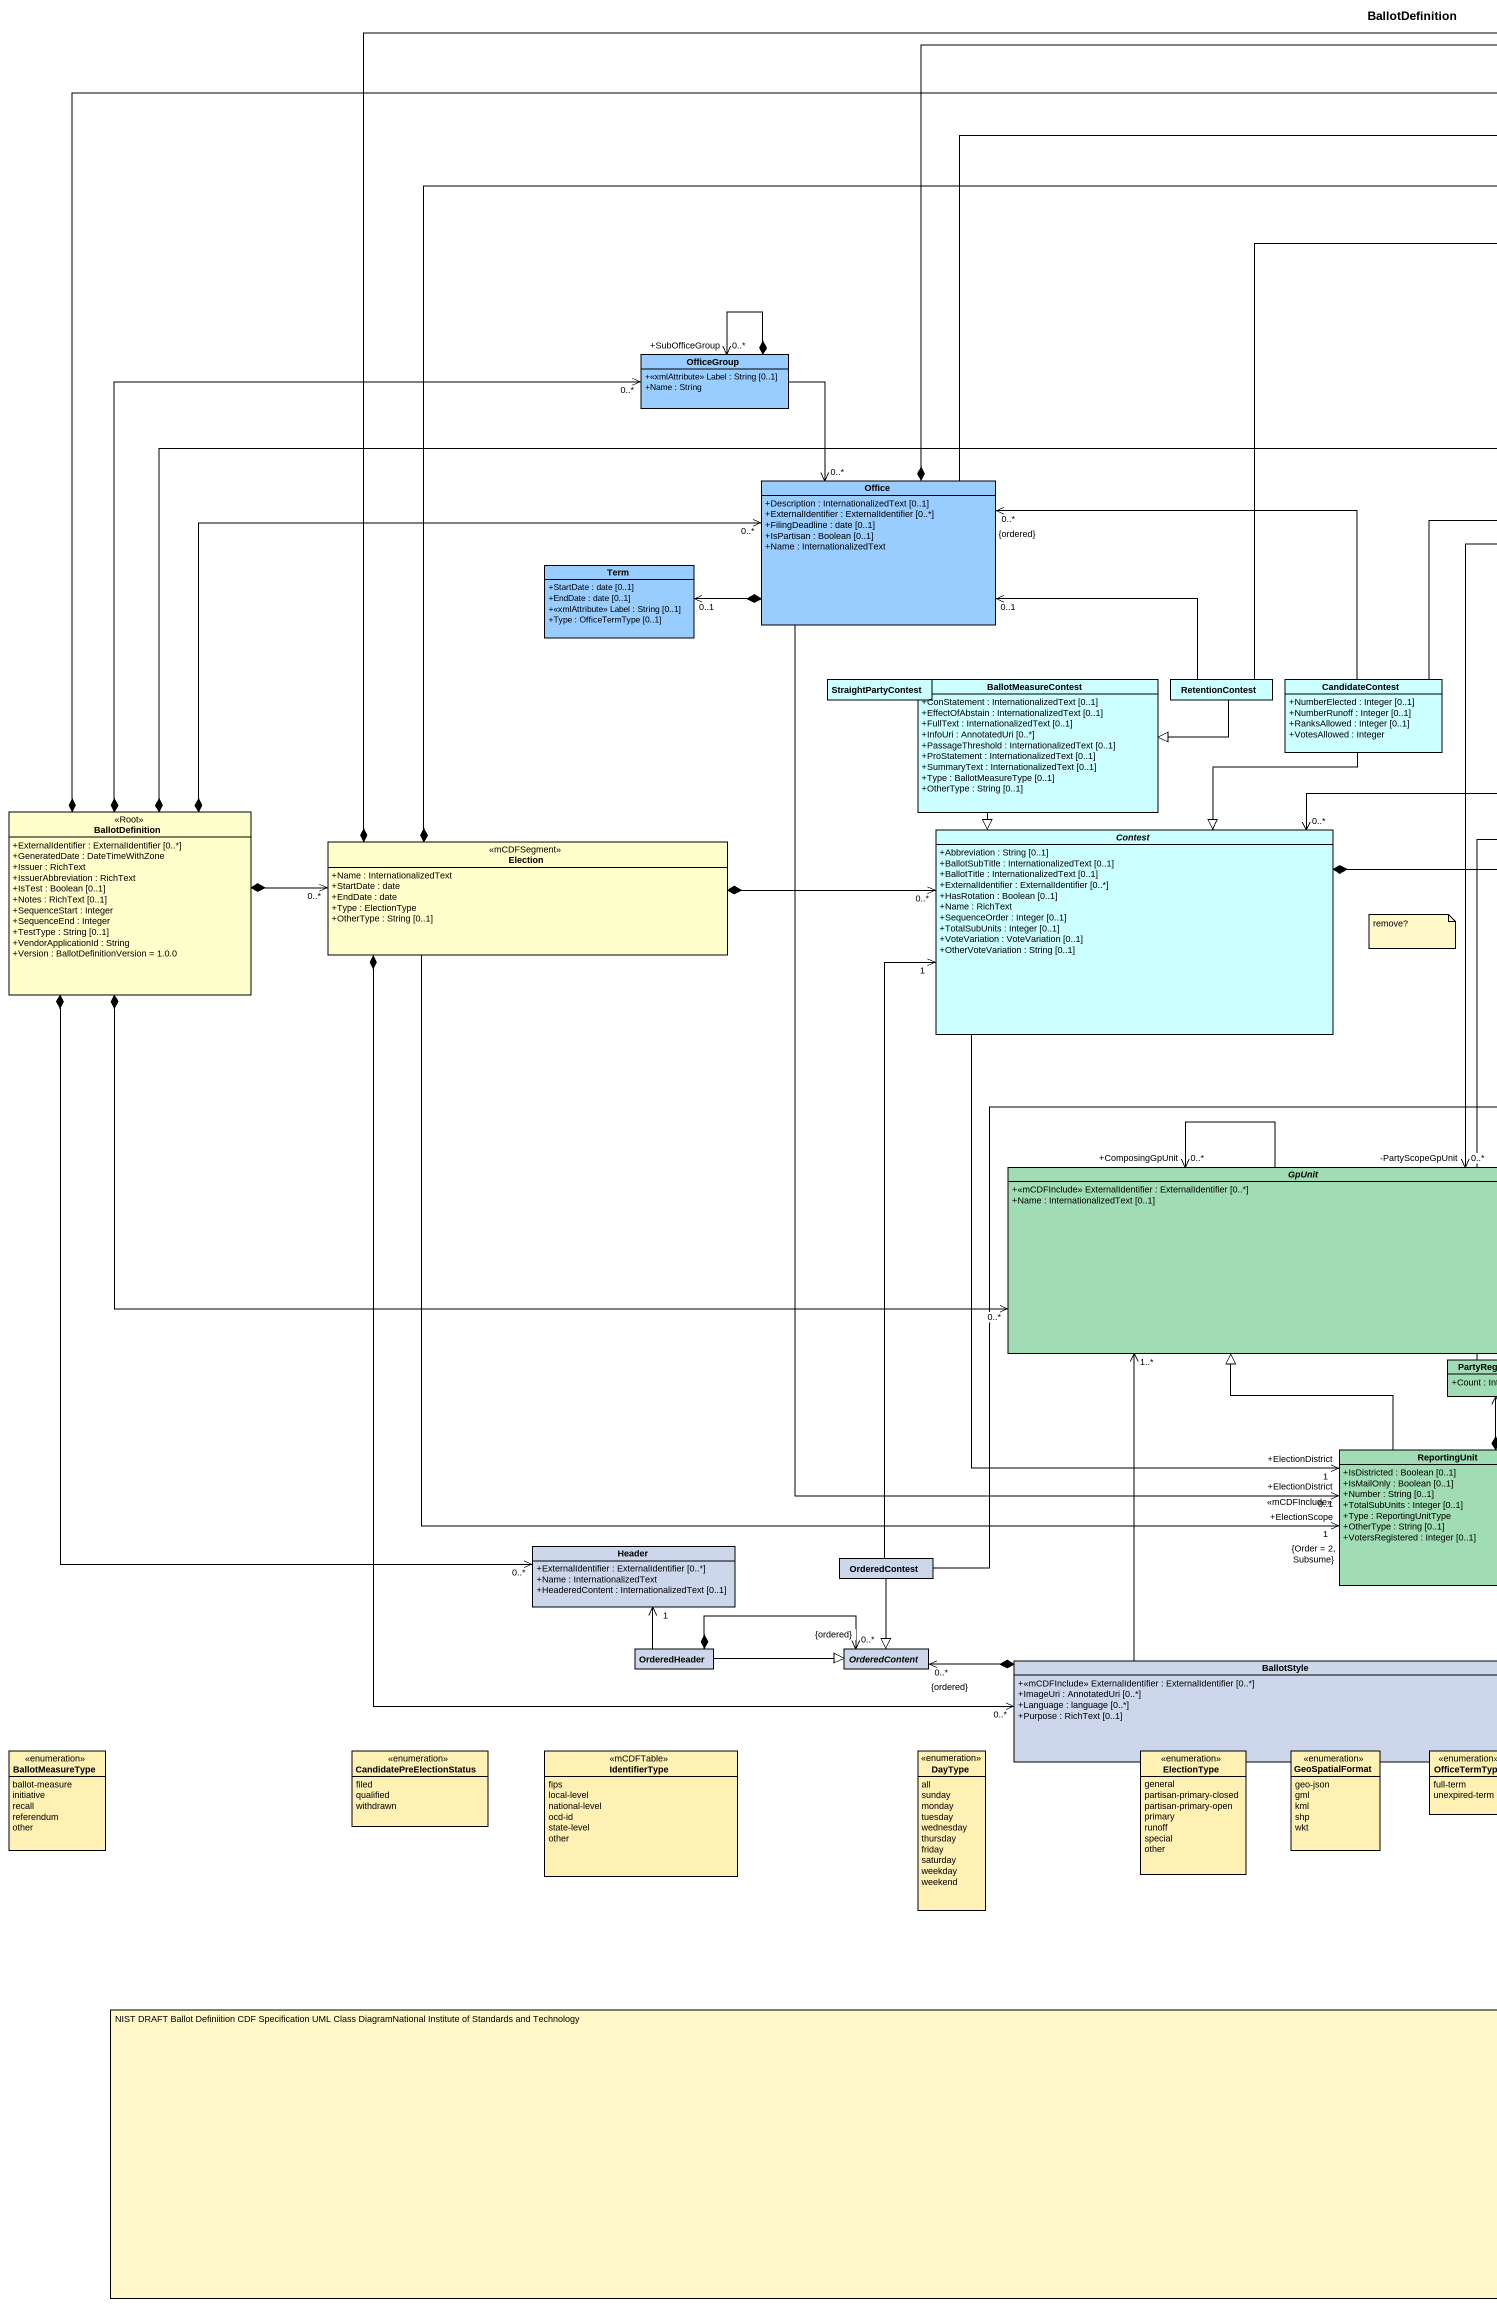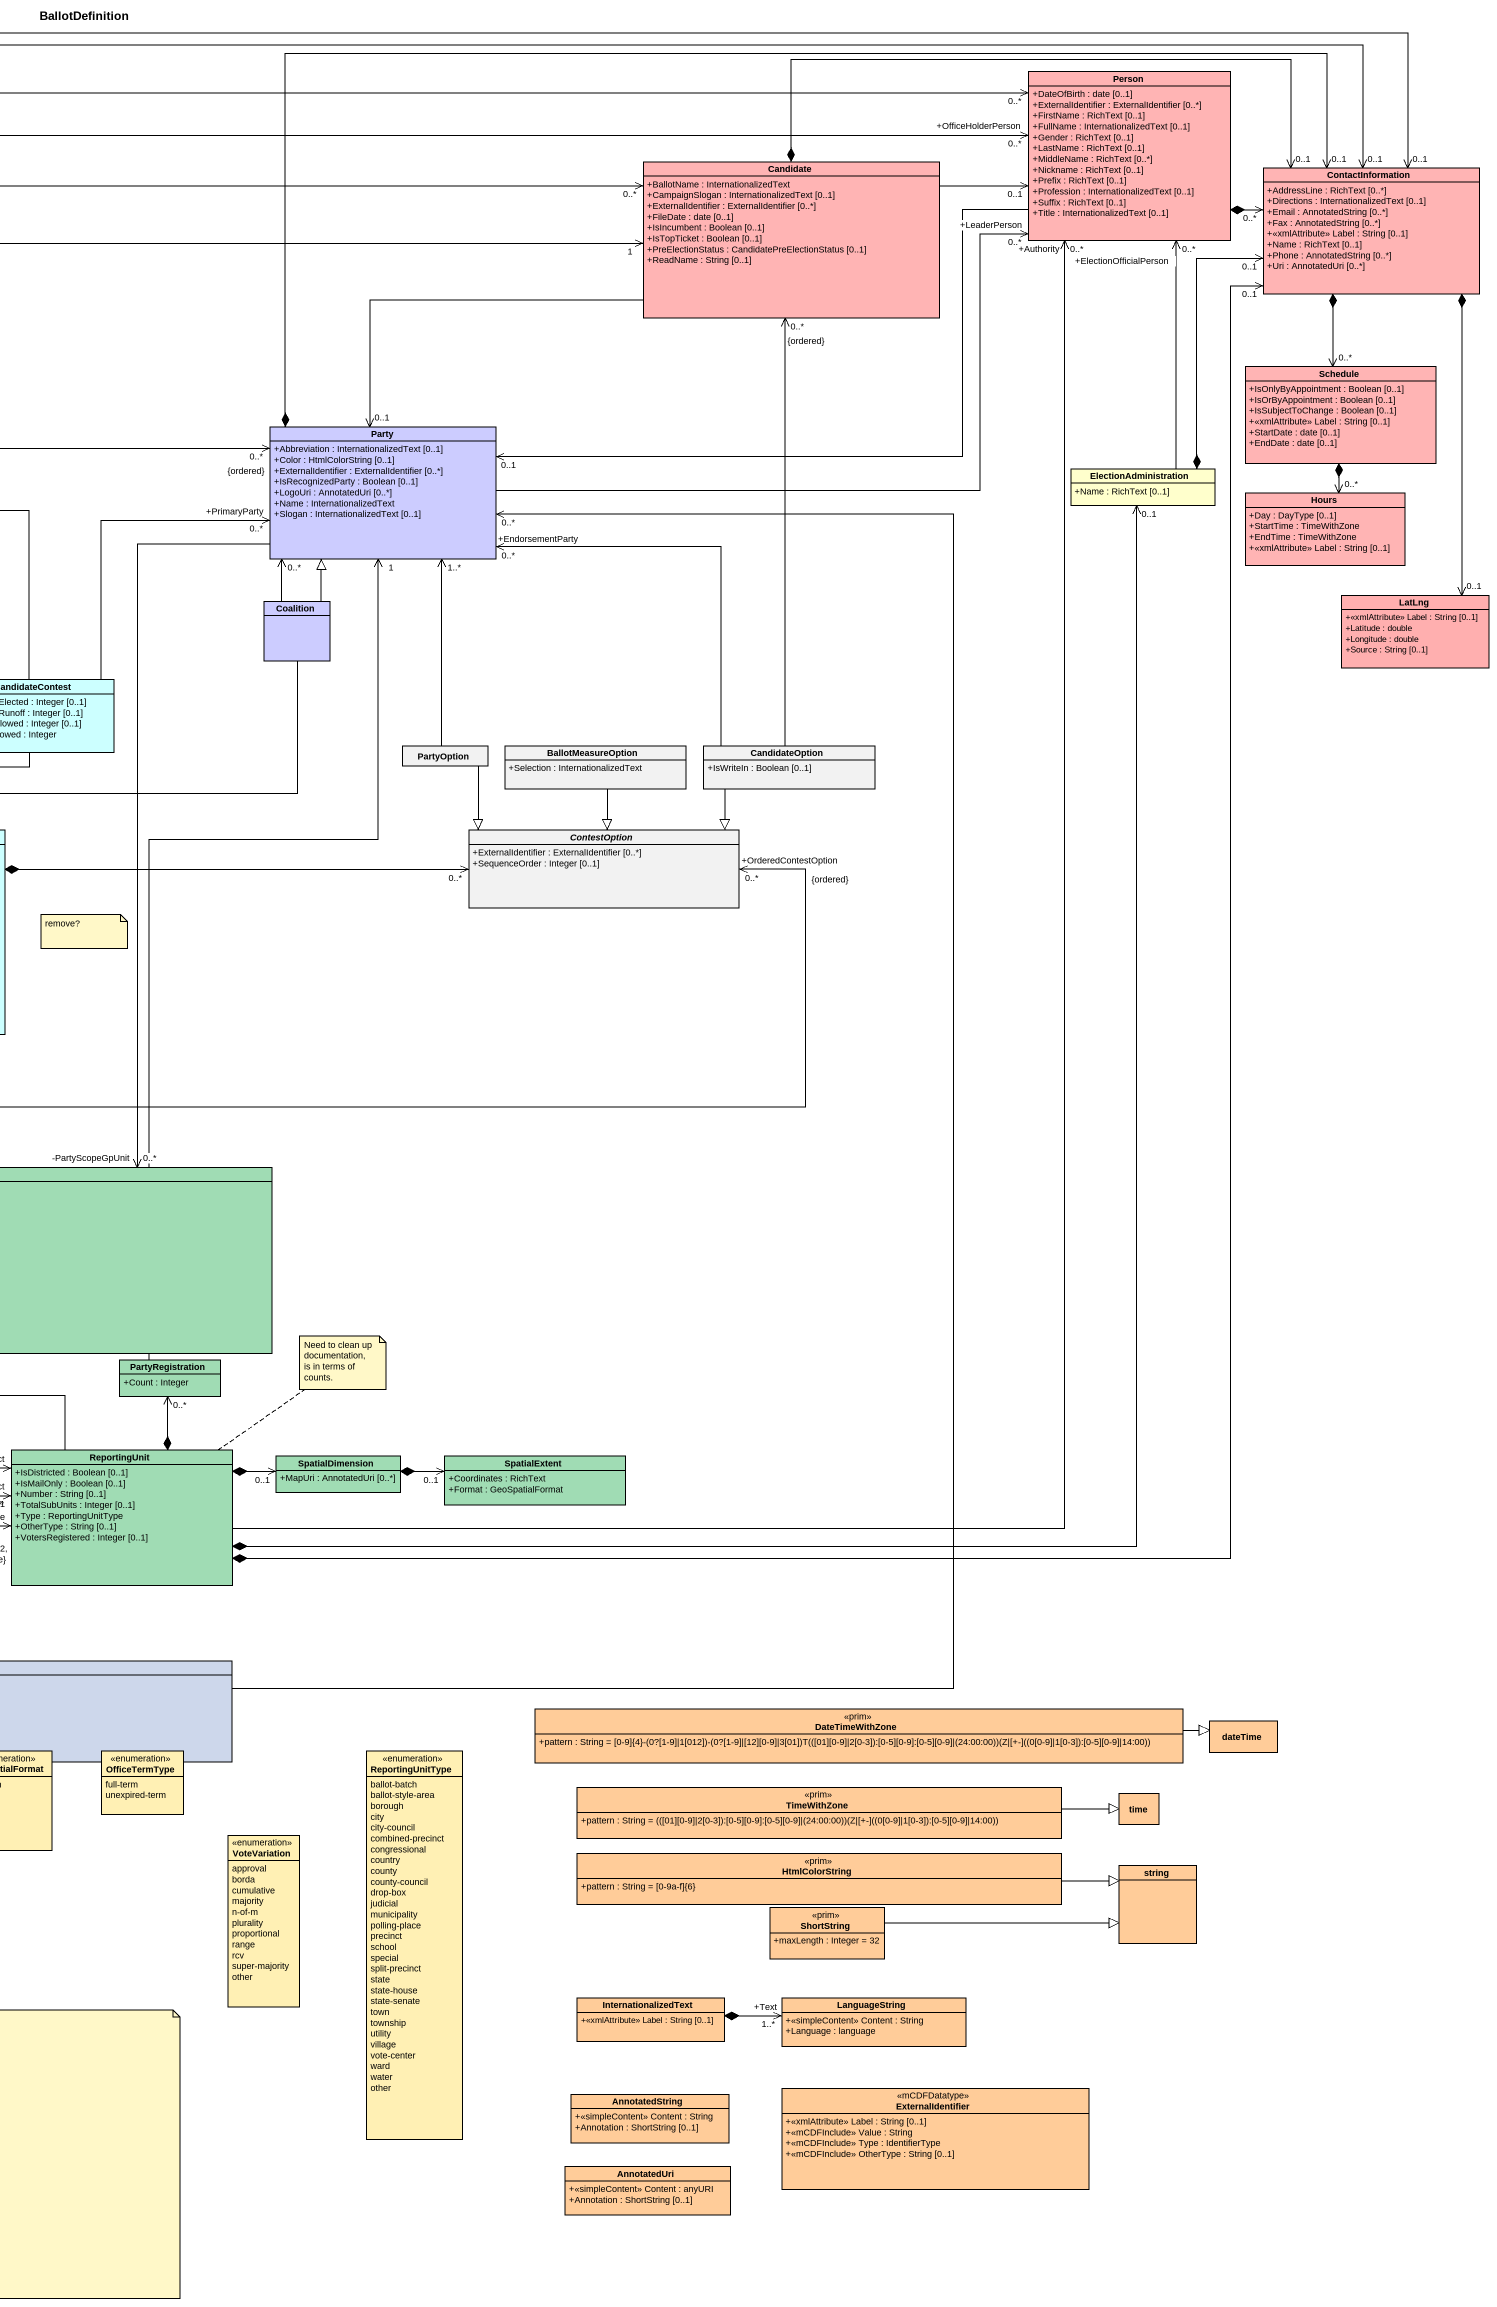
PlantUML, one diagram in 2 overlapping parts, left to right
@startuml
title BallotDefinition
hide circle
hide empty members
skinparam classAttributeIconSize 0
class "Person" as Person_ #FFB4B4 {
  +DateOfBirth : date [0..1]
  +ExternalIdentifier : ExternalIdentifier [0..*]
  +FirstName : RichText [0..1]
  +FullName : InternationalizedText [0..1]
  +Gender : RichText [0..1]
  +LastName : RichText [0..1]
  +MiddleName : RichText [0..*]
  +Nickname : RichText [0..1]
  +Prefix : RichText [0..1]
  +Profession : InternationalizedText [0..1]
  +Suffix : RichText [0..1]
  +Title : InternationalizedText [0..1]
}
class Candidate #FFB4B4 {
  +BallotName : InternationalizedText
  +CampaignSlogan : InternationalizedText [0..1]
  +ExternalIdentifier : ExternalIdentifier [0..*]
  +FileDate : date [0..1]
  +IsIncumbent : Boolean [0..1]
  +IsTopTicket : Boolean [0..1]
  +PreElectionStatus : CandidatePreElectionStatus [0..1]
  +ReadName : String [0..1]
}
class ContactInformation #FFB4B4 {
  +AddressLine : RichText [0..*]
  +Directions : InternationalizedText [0..1]
  +Email : AnnotatedString [0..*]
  +Fax : AnnotatedString [0..*]
  +<<xmlAttribute>> Label : String [0..1]
  +Name : RichText [0..1]
  +Phone : AnnotatedString [0..*]
  +Uri : AnnotatedUri [0..*]
}
class OfficeGroup #99CCFF {
  +<<xmlAttribute>> Label : String [0..1]
  +Name : String
}
class Schedule #FFB4B4 {
  +IsOnlyByAppointment : Boolean [0..1]
  +IsOrByAppointment : Boolean [0..1]
  +IsSubjectToChange : Boolean [0..1]
  +<<xmlAttribute>> Label : String [0..1]
  +StartDate : date [0..1]
  +EndDate : date [0..1]
}
class Party #CCCCFF {
  +Abbreviation : InternationalizedText [0..1]
  +Color : HtmlColorString [0..1]
  +ExternalIdentifier : ExternalIdentifier [0..*]
  +IsRecognizedParty : Boolean [0..1]
  +LogoUri : AnnotatedUri [0..*]
  +Name : InternationalizedText
  +Slogan : InternationalizedText [0..1]
}
class Office #99CCFF {
  +Description : InternationalizedText [0..1]
  +ExternalIdentifier : ExternalIdentifier [0..*]
  +FilingDeadline : date [0..1]
  +IsPartisan : Boolean [0..1]
  +Name : InternationalizedText
}
class ElectionAdministration #FFFFCC {
  +Name : RichText [0..1]
}
class Hours #FFB4B4 {
  +Day : DayType [0..1]
  +StartTime : TimeWithZone
  +EndTime : TimeWithZone
  +<<xmlAttribute>> Label : String [0..1]
}
class Term #99CCFF {
  +StartDate : date [0..1]
  +EndDate : date [0..1]
  +<<xmlAttribute>> Label : String [0..1]
  +Type : OfficeTermType [0..1]
}
class Coalition #CCCCFF
class LatLng #FFAFAF {
  +<<xmlAttribute>> Label : String [0..1]
  +Latitude : double
  +Longitude : double
  +Source : String [0..1]
}
class StraightPartyContest #CCFFFF
class BallotMeasureContest #CCFFFF {
  +ConStatement : InternationalizedText [0..1]
  +EffectOfAbstain : InternationalizedText [0..1]
  +FullText : InternationalizedText [0..1]
  +InfoUri : AnnotatedUri [0..*]
  +PassageThreshold : InternationalizedText [0..1]
  +ProStatement : InternationalizedText [0..1]
  +SummaryText : InternationalizedText [0..1]
  +Type : BallotMeasureType [0..1]
  +OtherType : String [0..1]
}
class RetentionContest #CCFFFF
class CandidateContest #CCFFFF {
  +NumberElected : Integer [0..1]
  +NumberRunoff : Integer [0..1]
  +RanksAllowed : Integer [0..1]
  +VotesAllowed : Integer
}
class PartyOption
class BallotMeasureOption {
  +Selection : InternationalizedText
}
class CandidateOption {
  +IsWriteIn : Boolean [0..1]
}
class BallotDefinition <<Root>> #FFFFCC {
  +ExternalIdentifier : ExternalIdentifier [0..*]
  +GeneratedDate : DateTimeWithZone
  +Issuer : RichText
  +IssuerAbbreviation : RichText
  +IsTest : Boolean [0..1]
  +Notes : RichText [0..1]
  +SequenceStart : Integer
  +SequenceEnd : Integer
  +TestType : String [0..1]
  +VendorApplicationId : String
  +Version : BallotDefinitionVersion = 1.0.0
}
class Election <<mCDFSegment>> #FFFFCC {
  +Name : InternationalizedText
  +StartDate : date
  +EndDate : date
  +Type : ElectionType
  +OtherType : String [0..1]
}
abstract class Contest #CCFFFF {
  +Abbreviation : String [0..1]
  +BallotSubTitle : InternationalizedText [0..1]
  +BallotTitle : InternationalizedText [0..1]
  +ExternalIdentifier : ExternalIdentifier [0..*]
  +HasRotation : Boolean [0..1]
  +Name : RichText
  +SequenceOrder : Integer [0..1]
  +TotalSubUnits : Integer [0..1]
  +VoteVariation : VoteVariation [0..1]
  +OtherVoteVariation : String [0..1]
}
abstract class ContestOption {
  +ExternalIdentifier : ExternalIdentifier [0..*]
  +SequenceOrder : Integer [0..1]
}
abstract class GpUnit #A0DCB4 {
  +<<mCDFInclude>> ExternalIdentifier : ExternalIdentifier [0..*]
  +Name : InternationalizedText [0..1]
}
class PartyRegistration #A0DCB4 {
  +Count : Integer
}
class ReportingUnit #A0DCB4 {
  +IsDistricted : Boolean [0..1]
  +IsMailOnly : Boolean [0..1]
  +Number : String [0..1]
  +TotalSubUnits : Integer [0..1]
  +Type : ReportingUnitType
  +OtherType : String [0..1]
  +VotersRegistered : Integer [0..1]
}
class SpatialDimension #A0DCB4 {
  +MapUri : AnnotatedUri [0..*]
}
class SpatialExtent #A0DCB4 {
  +Coordinates : RichText
  +Format : GeoSpatialFormat
}
class "Header" as Header_ #CDD7EB {
  +ExternalIdentifier : ExternalIdentifier [0..*]
  +Name : InternationalizedText
  +HeaderedContent : InternationalizedText [0..1]
}
class OrderedContest #CDD7EB
class OrderedHeader #CDD7EB
abstract class OrderedContent #CDD7EB
class BallotStyle #CDD7EB {
  +<<mCDFInclude>> ExternalIdentifier : ExternalIdentifier [0..*]
  +ImageUri : AnnotatedUri [0..*]
  +Language : language [0..*]
  +Purpose : RichText [0..1]
}
class DateTimeWithZone <<prim>> #FFCC99 {
  {field} +pattern : String = [0-9]{4}-(0?[1-9]|1[012])-(0?[1-9]|[12][0-9]|3[01])T(([01][0-9]|2[0-3]):[0-5][0-9]:[0-5][0-9]|(24:00:00))(Z|[+-]((0[0-9]|1[0-3]):[0-5][0-9]|14:00))
}
class dateTime #FFCC99
enum BallotMeasureType #FFF0B4 {
  ballot-measure
  initiative
  recall
  referendum
  other
}
enum CandidatePreElectionStatus #FFF0B4 {
  filed
  qualified
  withdrawn
}
enum IdentifierType <<mCDFTable>> #FFF0B4 {
  fips
  local-level
  national-level
  ocd-id
  state-level
  other
}
enum DayType #FFF0B4 {
  all
  sunday
  monday
  tuesday
  wednesday
  thursday
  friday
  saturday
  weekday
  weekend
}
enum ElectionType #FFF0B4 {
  general
  partisan-primary-closed
  partisan-primary-open
  primary
  runoff
  special
  other
}
enum GeoSpatialFormat #FFF0B4 {
  geo-json
  gml
  kml
  shp
  wkt
}
enum OfficeTermType #FFF0B4 {
  full-term
  unexpired-term
}
enum ReportingUnitType #FFF0B4 {
  ballot-batch
  ballot-style-area
  borough
  city
  city-council
  combined-precinct
  congressional
  country
  county
  county-council
  drop-box
  judicial
  municipality
  polling-place
  precinct
  school
  special
  split-precinct
  state
  state-house
  state-senate
  town
  township
  utility
  village
  vote-center
  ward
  water
  other
}
class TimeWithZone <<prim>> #FFCC99 {
  {field} +pattern : String = (([01][0-9]|2[0-3]):[0-5][0-9]:[0-5][0-9]|(24:00:00))(Z|[+-]((0[0-9]|1[0-3]):[0-5][0-9]|14:00))
}
class time #FFCC99
enum VoteVariation #FFF0B4 {
  approval
  borda
  cumulative
  majority
  n-of-m
  plurality
  proportional
  range
  rcv
  super-majority
  other
}
class HtmlColorString <<prim>> #FFCC99 {
  +pattern : String = [0-9a-f]{6}
}
class string #FFCC99
class ShortString <<prim>> #FFCC99 {
  +maxLength : Integer = 32
}
class InternationalizedText #FFCC99 {
  +<<xmlAttribute>> Label : String [0..1]
}
class LanguageString #FFCC99 {
  +<<simpleContent>> Content : String
  +Language : language
}
class AnnotatedString #FFCC99 {
  +<<simpleContent>> Content : String
  +Annotation : ShortString [0..1]
}
class ExternalIdentifier <<mCDFDatatype>> #FFCC99 {
  +<<xmlAttribute>> Label : String [0..1]
  +<<mCDFInclude>> Value : String
  +<<mCDFInclude>> Type : IdentifierType
  +<<mCDFInclude>> OtherType : String [0..1]
}
class AnnotatedUri #FFCC99 {
  +<<simpleContent>> Content : anyURI
  +Annotation : ShortString [0..1]
}
Person_ *-right-> "0..*" ContactInformation
Person_ -left-> "0..1" Party
Candidate -right-> "0..1" Person_
Candidate *-right-> "0..1" ContactInformation
Candidate --> "0..1" Party
ContactInformation *--> "0..*" Schedule
ContactInformation *--> "0..1" LatLng
OfficeGroup *--> "+SubOfficeGroup\n0..*" OfficeGroup
OfficeGroup --> "0..*" Office
Schedule *--> "0..*" Hours
Party -right-> "+LeaderPerson\n0..*" Person_
Party *-right-> "0..1" ContactInformation
Party --> "-PartyScopeGpUnit\n0..*" GpUnit
Office -right-> "+OfficeHolderPerson\n0..*" Person_
Office *-right-> "0..1" ContactInformation
Office *-left-> "0..1" Term
Office --> "0..1\n+ElectionDistrict" ReportingUnit
ElectionAdministration -up-> "+ElectionOfficialPerson\n0..*" Person_
ElectionAdministration *-up-> "0..1" ContactInformation
Coalition -up-|> Party
Coalition -up-> "0..*" Party
Coalition --> "0..*" Contest
BallotMeasureContest --|> Contest
RetentionContest -right-> "1" Candidate
RetentionContest -left-> "0..1" Office
RetentionContest -left-|> BallotMeasureContest
CandidateContest -up-> "+PrimaryParty\n0..*" Party
CandidateContest -left-> "0..*\n{ordered}" Office
CandidateContest --|> Contest
PartyOption -up-> "1..*" Party
PartyOption --|> ContestOption
BallotMeasureOption --|> ContestOption
CandidateOption -up-> "0..*\n{ordered}" Candidate
CandidateOption -up-> "+EndorsementParty\n0..*" Party
CandidateOption -left-|> ContestOption
BallotDefinition *-right-> "0..*" Person_
BallotDefinition *-up-> "0..*" OfficeGroup
BallotDefinition *-right-> "0..*\n{ordered}" Party
BallotDefinition *-right-> "0..*" Office
BallotDefinition *-right-> "0..*" Election
BallotDefinition *-right-> "0..*" GpUnit
BallotDefinition *--> "0..*" Header_
Election *-right-> "0..*" Candidate
Election *-right-> "0..1" ContactInformation
Election *-right-> "0..*" Contest
Election --> "+ElectionScope\n1\n<<mCDFInclude>>\n{Order = 2, Subsume}" ReportingUnit
Election *--> "0..*" BallotStyle
Contest *-right-> "0..*" ContestOption
GpUnit --> "+ComposingGpUnit\n0..*" GpUnit
PartyRegistration -up-> "1" Party
ReportingUnit -up-> "+Authority\n0..*" Person_
ReportingUnit *-up-> "0..1" ContactInformation
ReportingUnit *-up-> "0..1" ElectionAdministration
ReportingUnit "+ElectionDistrict\n1" <-up- Contest
ReportingUnit -up-|> GpUnit
ReportingUnit *-up-> "0..*" PartyRegistration
ReportingUnit *-right-> "0..1" SpatialDimension
SpatialDimension *-right-> "0..1" SpatialExtent
OrderedContest -up-> "1" Contest
OrderedContest -up-> "{ordered}\n0..*\n+OrderedContestOption" ContestOption
OrderedContest --|> OrderedContent
OrderedHeader -up-> "1" Header_
OrderedHeader -right-|> OrderedContent
OrderedHeader *-right-> "0..*\n{ordered}" OrderedContent
BallotStyle -up-> "0..*" Party
BallotStyle -up-> "1..*" GpUnit
BallotStyle *-left-> "{ordered}\n0..*" OrderedContent
DateTimeWithZone -right-|> dateTime
TimeWithZone -right-|> time
HtmlColorString -right-|> string
ShortString -right-|> string
InternationalizedText *-right-> "1..*\n+Text" LanguageString
note as N1
  remove?
end note
note top of ReportingUnit : Need to clean up documentation, is in terms of counts.
note as N3
  NIST DRAFT Ballot Definiition CDF Specification UML Class DiagramNational Institute of Standards and Technology
end note
@enduml
